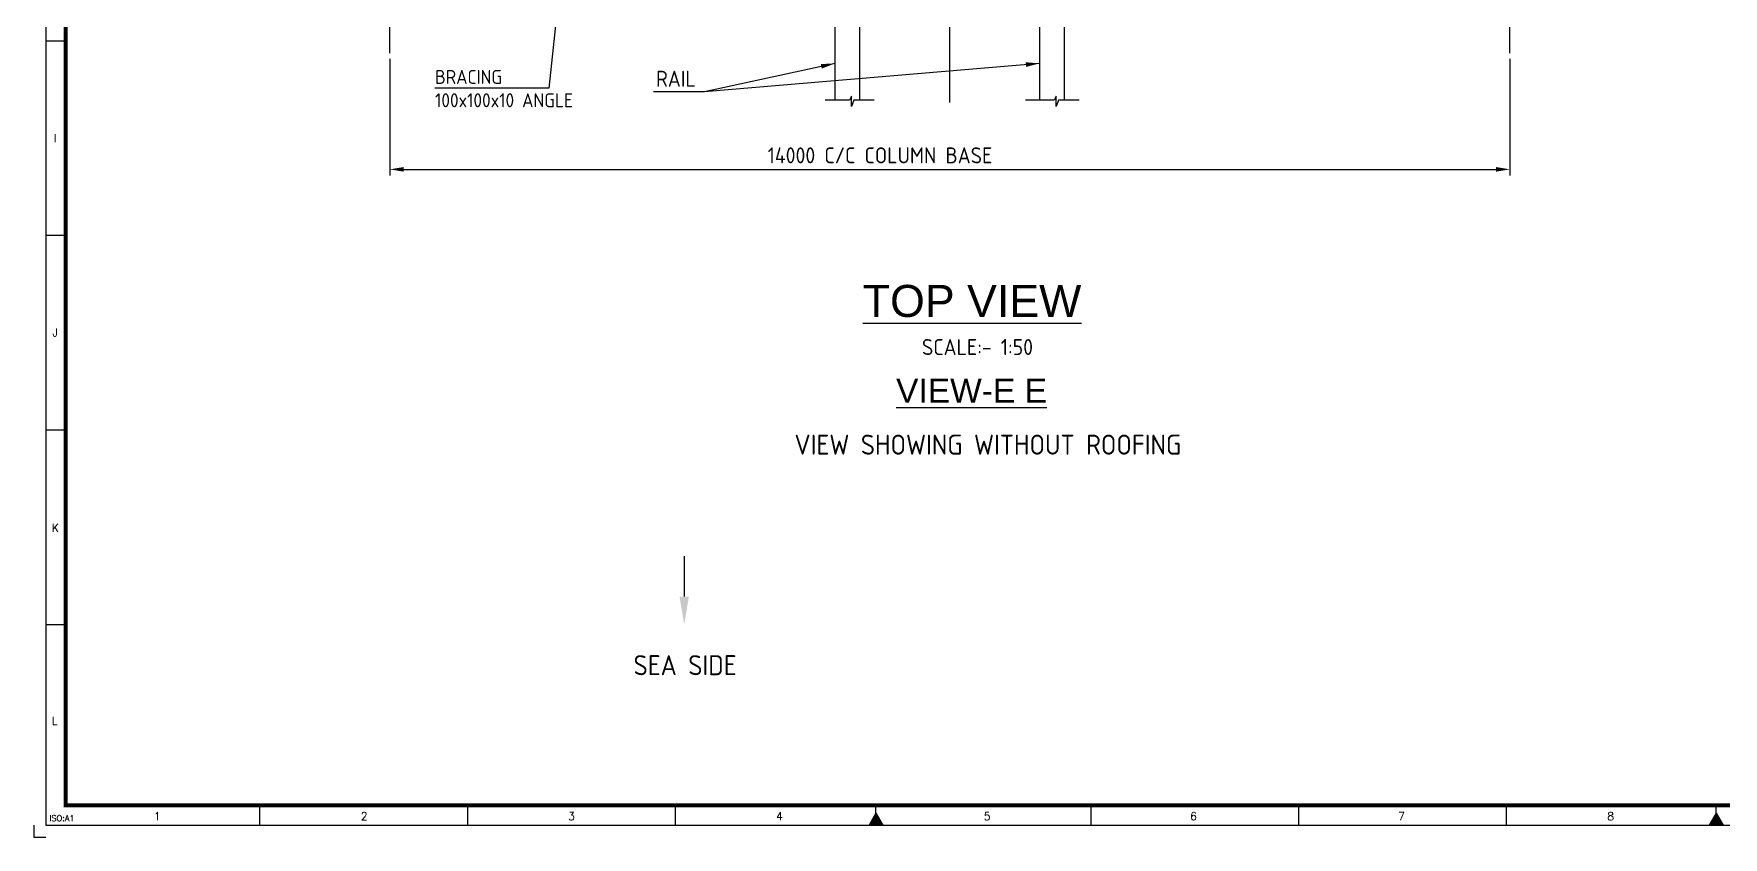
# Model space of a CAD drawing. Header units: millimetres. Extents: x -66 to 3621, y -1 to 3307.
# Drawn here: x 2780.7 to 3202.9, y 2714.3 to 2915.2 of the extents above; entities that cross this region are included whole.
import ezdxf
from ezdxf.enums import TextEntityAlignment as Align

# ---------------------------------------------------------------- set-up
doc = ezdxf.new("R2010")
doc.units = ezdxf.units.MM
doc.linetypes.add('CENTER2', pattern=[28.575, 19.05, -3.175, 3.175, -3.175])
doc.layers.add('BORDER', color=6, linetype='Continuous')
doc.styles.add('ACISOTS', font='isocp.shx')
doc.styles.add('ROMANS', font='romans.shx', dxfattribs={"width": 0.8})
doc.styles.get("Standard").update_dxf_attribs({"font": 'arial.ttf'})
doc.dimstyles.new('ISO-25', dxfattribs={"dimtxt": 4, "dimasz": 3.5, "dimexe": 1.5, "dimexo": 1.5, "dimgap": 1.5, "dimtad": 1, "dimtxsty": 'Standard', "dimcen": 0, "dimadec": 0, "dimazin": 0, "dimtfac": 1, "dimtmove": 0, "dimatfit": 3, "dimfxl": 1, "dimarcsym": 0})

# ---------------------------------------------------------------- blocks, each defined once
blk = doc.blocks.new('*D5910')
at = {"color": 0, "lineweight": -2}
for p, q in [((2869.62, 2908.94), (2869.62, 2879.84)), ((3149.62, 2908.94), (3149.62, 2879.84)), ((2873.12, 2881.34), (3146.12, 2881.34))]:
    blk.add_line(p, q, dxfattribs=at)
at = {"color": 0}
for points in [[(2873.12, 2881.92), (2873.12, 2880.76), (2869.62, 2881.34)], [(3146.12, 2880.76), (3146.12, 2881.92), (3149.62, 2881.34)]]:
    blk.add_solid(points, dxfattribs=at)
at = {"layer": 'Defpoints', "color": 0}
for p in [(2869.62, 2910.44), (3149.62, 2910.44), (3149.62, 2881.34)]:
    blk.add_point(p, dxfattribs=at)
at = {"color": 0, "insert": (2992.17, 2884.84), "char_height": 4, "attachment_point": 5, "style": 'ACISOTS'}
blk.add_mtext('14000 C/C COLUMN BASE', dxfattribs=at)
blk = doc.blocks.new('A$7E96D10181D398')
blk.add_line((1.17, 0), (1.17, 10.14))
blk.add_solid([(0, 10.14), (2.33, 10.14), (1.17, 17.14)])
blk = doc.blocks.new('A1B')
at = {"layer": 'BORDER', "color": 1}
for p, q in [((3, 199.17), (8, 199.17)), ((3, 150.51), (8, 150.51)), ((3, 101.84), (8, 101.84)), ((3, 53.17), (8, 53.17)), ((56.44, 8), (56.44, 3)), ((108.38, 8), (108.38, 3)), ((160.31, 8), (160.31, 3)), ((264.19, 8), (264.19, 3)), ((316.12, 8), (316.12, 3)), ((368.06, 8), (368.06, 3))]:
    blk.add_line(p, q, dxfattribs=at)
at = {"layer": 'BORDER'}
for p, q in [((210.5, 6), (208.77, 3)), ((210.5, 5), (210.5, 8)), ((210.5, 5), (210.5, 8)), ((210.5, 3), (210.5, 8)), ((210.5, 6), (212.23, 3)), ((420.5, 6), (418.77, 3)), ((420.5, 5), (420.5, 8)), ((420.5, 3), (420.5, 8)), ((420.5, 6), (422.23, 3))]:
    blk.add_line(p, q, dxfattribs=at)
blk.add_lwpolyline([(837, 3), (837, 590), (3, 590), (3, 3)], close=True, dxfattribs=at)
at = {"layer": 'BORDER', "const_width": 1}
blk.add_lwpolyline([(8, 8), (832, 8), (832, 585), (8, 585)], close=True, dxfattribs=at)
at = {"layer": 'BORDER', "color": 1}
blk.add_lwpolyline([(0, 3), (0, 0), (3, 0)], dxfattribs=at)
at = {"layer": 'BORDER'}
for points in [[(212.23, 3), (208.77, 3), (210.5, 6)], [(422.23, 3), (418.77, 3), (420.5, 6)]]:
    blk.add_solid(points, dxfattribs=at)
at = {"layer": 'BORDER', "color": 1, "style": 'ROMANS'}
for s, height, p in [('I', 2, (5.31, 173.82)), ('J', 2, (5.33, 125.23)), ('K', 2, (5.38, 76.36)), ('L', 2, (5.2, 28.07)), ('ISO:A1', 1.5, (7.03, 4)), ('1', 2, (30.81, 4.25)), ('2', 2, (82.56, 4.25)), ('3', 2, (134.41, 4.25)), ('4', 2, (186.37, 4.25)), ('5', 2, (238.32, 4.25)), ('6', 2, (289.89, 4.25)), ('7', 2, (341.88, 4.25)), ('8', 2, (394.13, 4.25))]:
    blk.add_text(s, height=height, dxfattribs=at).set_placement(p, align=Align.CENTER)

msp = doc.modelspace()

# ---------------------------------------------------------------- linework, layer by layer
at = {"linetype": 'CENTER2'}
for p, q in [((3009.62364, 2898.02211), (3009.62364, 3276.76078)), ((2869.62364, 2910.43834), (2869.62364, 3263.97936)), ((3149.62364, 2910.43834), (3149.62364, 3263.97936))]:
    msp.add_line(p, q, dxfattribs=at)
at = {"color": 6}
for p, q in [((2980.92364, 2898.66768), (2980.92364, 3266.51132)), ((2987.12364, 2898.66768), (2987.12364, 3266.51132)), ((3032.12364, 2898.60768), (3032.12364, 3266.51132)), ((3038.32364, 2898.66768), (3038.32364, 3266.51132))]:
    msp.add_line(p, q, dxfattribs=at)
for points in [[(2990.73334, 2898.66768), (2985.59393, 2898.66768), (2985.00716, 2897.05406), (2985.00716, 2899.66519), (2984.53334, 2898.66768), (2978.47856, 2898.66768)], [(3041.93334, 2898.66768), (3036.79393, 2898.66768), (3036.20716, 2897.05406), (3036.20716, 2899.66519), (3035.73334, 2898.66768), (3028.51393, 2898.66768)]]:
    msp.add_lwpolyline(points)

# ---------------------------------------------------------------- block references
msp.add_blockref('A1B', (2780.65573, 2714.33669))
at = {"rotation": 180}
msp.add_blockref('A$7E96D10181D398', (2944.39962, 2784.63538), dxfattribs=at)

# ---------------------------------------------------------------- texts
at = {"style": 'ACISOTS'}
for s, insert, char_height, attachment_point in [('BRACING\\P100x100x10 ANGLE', (2880.95476, 2906.20243), 3.5, 1), ('RAIL', (2941.14597, 2904.00236), 4, 5), ('SCALE:- 1:50', (3002.6544, 2838.90808), 4, 1), ('VIEW SHOWING WITHOUT ROOFING', (2970.78503, 2815.00292), 5, 1), ('SEA SIDE', (2930.56897, 2759.85343), 5, 1)]:
    msp.add_mtext(s, dxfattribs=dict(at, insert=insert, char_height=char_height, attachment_point=attachment_point))
at = {"attachment_point": 5}
for s, insert, char_height in [('{\\LTOP VIEW}', (3015.17604, 2848.38407), 8), ('{\\LVIEW-E E}', (3015.04643, 2826.00725), 6)]:
    msp.add_mtext(s, dxfattribs=dict(at, insert=insert, char_height=char_height))

# ---------------------------------------------------------------- dimensions: what is measured, and where the dimension line sits
dim = msp.add_linear_dim(base=(3149.62364, 2881.34008), p1=(2869.62364, 2910.43834), p2=(3149.62364, 2910.43834), text='<> C/C COLUMN BASE', dimstyle='ISO-25', override={"dimtxt": 4, "dimlfac": 50, "dimtxsty": 'ACISOTS'})
dim.commit()
dim.dimension.update_dxf_attribs({"geometry": '*D5910', "text_midpoint": (2992.16546, 2881.34008), "dimtype": 160})

# ---------------------------------------------------------------- leaders
for points, override in [([(2914.54874, 2949.37241), (2909.36667, 2901.67199), (2880.91382, 2901.67199)], {"dimgap": 1.5, "dimtad": 0}), ([(3032.12364, 2907.84175), (2948.30172, 2900.73659), (2935.58557, 2900.73659)], {"dimtad": 0}), ([(2980.92364, 2907.84175), (2948.30172, 2900.73659), (2935.58557, 2900.73659)], {"dimtad": 0})]:
    msp.add_leader(points, dimstyle='ISO-25', override=override)

doc.saveas('drawing.dxf')
